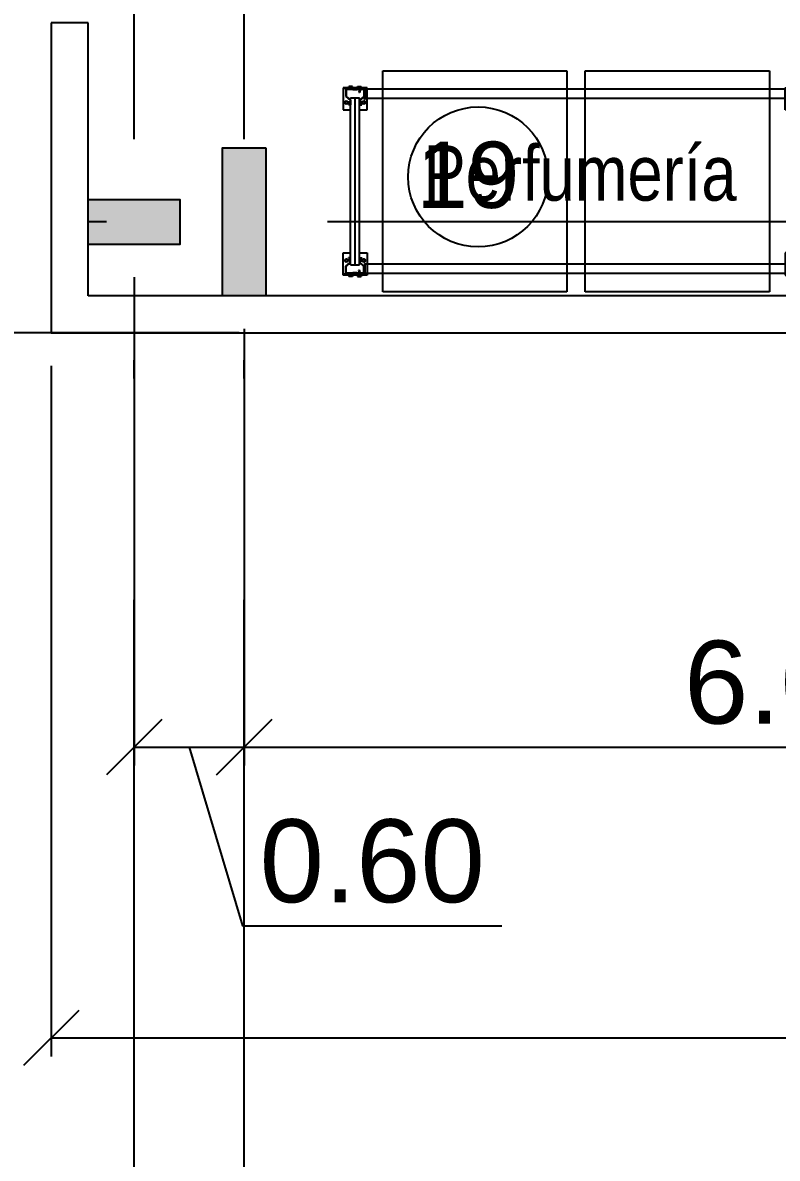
# Model space of a CAD drawing. Header units: metres. Extents: x 0 to 8715937, y -236336 to 216.
# Drawn here: x 109.45 to 113.54, y 43.35 to 49.51 of the extents above; entities that cross this region are included whole.
import ezdxf

# ---------------------------------------------------------------- set-up
doc = ezdxf.new("R2010")
doc.units = ezdxf.units.M
doc.header["$MEASUREMENT"] = 0
doc.header["$PDMODE"] = 3
doc.linetypes.add('ACAD_ISO10W100', pattern=[18, 12, -3, 0, -3])
for name, color, linetype in [('0-BLOCK-ARQUITECTURA', 7, 'Continuous'), ('0-BLOCK-EQUIPAMIENTO', 7, 'Continuous'), ('0-BLOCK-ESTRUCTURA', 7, 'Continuous'), ('1', 7, 'Continuous'), ('AAA BAST', 5, 'Continuous'), ('AAA COTAS', 7, 'Continuous'), ('AAA LARG', 1, 'Continuous'), ('AAA PALLETS', 7, 'Continuous'), ('AAA TEXTO', 7, 'Continuous'), ('COLUMNAS', 210, 'Continuous'), ('COLUMNAS HATCH', 251, 'Continuous'), ('COTAS INTERIORES', 2, 'Continuous'), ('EJES', 251, 'ACAD_ISO10W100'), ('MURO', 4, 'Continuous'), ('TEXTO', 7, 'Continuous')]:
    doc.layers.add(name, color=color, linetype=linetype)
doc.styles.add('AR', font='arial.ttf')
doc.styles.get("Standard").update_dxf_attribs({"font": 'arial.ttf'})
doc.dimstyles.new('DIARCO-01', dxfattribs={"dimtxt": 0.45, "dimasz": 0.3, "dimexe": 0.1, "dimexo": 0.18, "dimgap": 0.12, "dimtad": 1, "dimzin": 0, "dimdsep": 46, "dimtxsty": 'AR', "dimblk": 'OBLIQUE', "dimcen": 0.09, "dimclrd": 52, "dimclre": 251, "dimclrt": 256, "dimadec": 0, "dimazin": 0, "dimtfac": 1, "dimtofl": 0, "dimtmove": 1, "dimatfit": 3, "dimldrblk": 'OBLIQUE', "dimfxl": 0.18, "dimtolj": 1, "dimtzin": 0, "dimarcsym": 1})

# ---------------------------------------------------------------- blocks, each defined once
blk = doc.blocks.new('_Oblique')
at = {"layer": '1', "color": 0, "lineweight": -2}
blk.add_line((-0.5, -0.5), (0.5, 0.5), dxfattribs=at)
blk = doc.blocks.new('*D223')
at = {"layer": 'COTAS INTERIORES', "color": 251, "lineweight": -2, "ltscale": 0.1, "transparency": 16777216}
for p, q in [((22.9001, 107.1293), (17.4048, 107.1293)), ((22.9001, 47.8293), (17.4048, 47.8293))]:
    blk.add_line(p, q, dxfattribs=at)
at = {"layer": 'COTAS INTERIORES', "color": 52, "lineweight": -2, "ltscale": 0.1, "transparency": 16777216}
blk.add_line((17.5048, 107.1293), (17.5048, 47.8293), dxfattribs=at)
at = {"layer": 'Defpoints', "color": 0, "ltscale": 0.1, "transparency": 16777216}
for p in [(23.0801, 107.1293), (17.5048, 47.8293), (23.0801, 47.8293)]:
    blk.add_point(p, dxfattribs=at)
at = {"layer": 'COTAS INTERIORES', "color": 52, "lineweight": -2, "ltscale": 0.1, "transparency": 16777216, "xscale": 0.3, "yscale": 0.3, "zscale": 0.3}
for p, rotation in [((17.5048, 107.1293), 90), ((17.5048, 47.8293), 270)]:
    blk.add_blockref('_Oblique', p, dxfattribs=dict(at, rotation=rotation))
at = {"layer": 'COTAS INTERIORES', "ltscale": 0.1, "transparency": 16777216, "insert": (17.1549, 77.4793), "char_height": 0.45, "attachment_point": 5, "rotation": 90, "style": 'AR'}
blk.add_mtext('\\A1;59.30', dxfattribs=at)
blk = doc.blocks.new('*D224')
at = {"layer": 'COTAS INTERIORES', "color": 251, "lineweight": -2, "ltscale": 0.1, "transparency": 16777216}
for p, q in [((21.8801, 47.6493), (21.8801, 43.9022)), ((103.0801, 47.6493), (103.0801, 43.9022))]:
    blk.add_line(p, q, dxfattribs=at)
at = {"layer": 'COTAS INTERIORES', "color": 52, "lineweight": -2, "ltscale": 0.1, "transparency": 16777216}
blk.add_line((103.0801, 44.0022), (21.8801, 44.0022), dxfattribs=at)
at = {"layer": 'Defpoints', "color": 0, "ltscale": 0.1, "transparency": 16777216}
for p in [(21.8801, 47.8293), (103.0801, 47.8293), (21.8801, 44.0022)]:
    blk.add_point(p, dxfattribs=at)
at = {"layer": 'COTAS INTERIORES', "color": 52, "lineweight": -2, "ltscale": 0.1, "transparency": 16777216, "xscale": 0.3, "yscale": 0.3, "zscale": 0.3, "rotation": 180}
blk.add_blockref('_Oblique', (21.8801, 44.0022), dxfattribs=at)
at = {"layer": 'COTAS INTERIORES', "color": 52, "lineweight": -2, "ltscale": 0.1, "transparency": 16777216, "xscale": 0.3, "yscale": 0.3, "zscale": 0.3}
blk.add_blockref('_Oblique', (103.0801, 44.0022), dxfattribs=at)
at = {"layer": 'COTAS INTERIORES', "ltscale": 0.1, "transparency": 16777216, "insert": (62.4801, 44.3519), "char_height": 0.45, "attachment_point": 5, "style": 'AR'}
blk.add_mtext('\\A1;81.20', dxfattribs=at)
blk = doc.blocks.new('COLUMNA 0.24 x 0.80')
at = {"layer": 'COLUMNAS HATCH', "ltscale": 0.1}
blk.add_hatch(color=256, dxfattribs=at).paths.add_polyline_path([(0, 0.8), (0.24, 0.8), (0.24, 0), (0, 0)])
at = {"layer": 'COLUMNAS', "ltscale": 0.1}
blk.add_lwpolyline([(0, 0.8), (0.24, 0.8), (0.24, 0), (0, 0)], close=True, dxfattribs=at)
blk = doc.blocks.new('COLUMNA 0.24 x 0.50')
at = {"layer": 'COLUMNAS HATCH', "ltscale": 0.1}
blk.add_hatch(color=256, dxfattribs=at).paths.add_polyline_path([(0.5, 0), (0.5, -0.24), (0, -0.24), (0, 0)])
at = {"layer": 'COLUMNAS', "ltscale": 0.1}
blk.add_lwpolyline([(0.5, 0), (0.5, -0.24), (0, -0.24), (0, 0)], close=True, dxfattribs=at)
blk = doc.blocks.new('*D103')
at = {"layer": 'COTAS INTERIORES', "color": 251, "lineweight": -2, "ltscale": 0.1, "transparency": 16777216}
for p, q in [((22.33, 48.1301), (22.33, 45.4801)), ((22.9278, 47.8501), (22.9278, 45.4801))]:
    blk.add_line(p, q, dxfattribs=at)
at = {"layer": 'COTAS INTERIORES', "color": 52, "lineweight": -2, "ltscale": 0.1, "transparency": 16777216}
for p, q in [((22.33, 45.5801), (22.9278, 45.5801)), ((22.6289, 45.5801), (22.9197, 44.6109)), ((22.9197, 44.6109), (24.3271, 44.6109))]:
    blk.add_line(p, q, dxfattribs=at)
at = {"layer": 'Defpoints', "color": 0, "ltscale": 0.1, "transparency": 16777216}
for p in [(22.33, 48.3101), (22.9278, 48.0301), (22.9278, 45.5801)]:
    blk.add_point(p, dxfattribs=at)
at = {"layer": 'COTAS INTERIORES', "color": 52, "lineweight": -2, "ltscale": 0.1, "transparency": 16777216, "xscale": 0.3, "yscale": 0.3, "zscale": 0.3, "rotation": 180}
blk.add_blockref('_Oblique', (22.33, 45.5801), dxfattribs=at)
at = {"layer": 'COTAS INTERIORES', "color": 52, "lineweight": -2, "ltscale": 0.1, "transparency": 16777216, "xscale": 0.3, "yscale": 0.3, "zscale": 0.3}
blk.add_blockref('_Oblique', (22.9278, 45.5801), dxfattribs=at)
at = {"layer": 'COTAS INTERIORES', "ltscale": 0.1, "transparency": 16777216, "insert": (23.6234, 44.9606), "char_height": 0.45, "attachment_point": 5, "style": 'AR'}
blk.add_mtext('\\A1;0.60', dxfattribs=at)
blk = doc.blocks.new('*D105')
at = {"layer": 'COTAS INTERIORES', "color": 251, "lineweight": -2, "ltscale": 0.1, "transparency": 16777216}
for p, q in [((22.9278, 47.8501), (22.9278, 45.4801)), ((28.9278, 47.8501), (28.9278, 45.4801))]:
    blk.add_line(p, q, dxfattribs=at)
at = {"layer": 'COTAS INTERIORES', "color": 52, "lineweight": -2, "ltscale": 0.1, "transparency": 16777216}
blk.add_line((22.9278, 45.5801), (28.9278, 45.5801), dxfattribs=at)
at = {"layer": 'Defpoints', "color": 0, "ltscale": 0.1, "transparency": 16777216}
for p in [(22.9278, 48.0301), (28.9278, 48.0301), (28.9278, 45.5801)]:
    blk.add_point(p, dxfattribs=at)
at = {"layer": 'COTAS INTERIORES', "color": 52, "lineweight": -2, "ltscale": 0.1, "transparency": 16777216, "xscale": 0.3, "yscale": 0.3, "zscale": 0.3, "rotation": 180}
blk.add_blockref('_Oblique', (22.9278, 45.5801), dxfattribs=at)
at = {"layer": 'COTAS INTERIORES', "color": 52, "lineweight": -2, "ltscale": 0.1, "transparency": 16777216, "xscale": 0.3, "yscale": 0.3, "zscale": 0.3}
blk.add_blockref('_Oblique', (28.9278, 45.5801), dxfattribs=at)
at = {"layer": 'COTAS INTERIORES', "ltscale": 0.1, "transparency": 16777216, "insert": (25.9278, 45.9299), "char_height": 0.45, "attachment_point": 5, "style": 'AR'}
blk.add_mtext('\\A1;6.00', dxfattribs=at)
blk = doc.blocks.new('1A MODULO SIMPLE')
at = {"layer": 'AAA BAST'}
for points in [[(-2.1307, 1.015), (-2.1307, 1.017), (-2.1407, 1.017), (-2.1407, 1.04), (-2.1167, 1.06), (-2.1167, 1.1), (-2.1567, 1.1), (-2.1567, 1.098), (-2.1767, 1.098), (-2.1767, 1.1), (-2.2167, 1.1), (-2.2167, 1.06), (-2.1927, 1.04), (-2.1927, 1.017), (-2.2027, 1.017), (-2.2027, 1.015), (-2.1907, 1.015), (-2.1907, 1.0409), (-2.2147, 1.0609), (-2.2147, 1.098), (-2.1787, 1.098), (-2.1787, 1.096), (-2.1547, 1.096), (-2.1547, 1.098), (-2.1187, 1.098), (-2.1187, 1.0609), (-2.1427, 1.0409), (-2.1427, 1.015)], [(0.1973, 1.015), (0.1973, 1.017), (0.2073, 1.017), (0.2073, 1.04), (0.1833, 1.06), (0.1833, 1.1), (0.2233, 1.1), (0.2233, 1.098), (0.2433, 1.098), (0.2433, 1.1), (0.2833, 1.1), (0.2833, 1.06), (0.2593, 1.04), (0.2593, 1.017), (0.2693, 1.017), (0.2693, 1.015), (0.2573, 1.015), (0.2573, 1.0409), (0.2813, 1.0609), (0.2813, 1.098), (0.2453, 1.098), (0.2453, 1.096), (0.2213, 1.096), (0.2213, 1.098), (0.1853, 1.098), (0.1853, 1.0609), (0.2093, 1.0409), (0.2093, 1.015)], [(-2.1307, 0.185), (-2.1307, 0.183), (-2.1407, 0.183), (-2.1407, 0.16), (-2.1167, 0.14), (-2.1167, 0.1), (-2.1567, 0.1), (-2.1567, 0.102), (-2.1767, 0.102), (-2.1767, 0.1), (-2.2167, 0.1), (-2.2167, 0.14), (-2.1927, 0.16), (-2.1927, 0.183), (-2.2027, 0.183), (-2.2027, 0.185), (-2.1907, 0.185), (-2.1907, 0.1591), (-2.2147, 0.1391), (-2.2147, 0.102), (-2.1787, 0.102), (-2.1787, 0.104), (-2.1547, 0.104), (-2.1547, 0.102), (-2.1187, 0.102), (-2.1187, 0.1391), (-2.1427, 0.1591), (-2.1427, 0.185)], [(0.1973, 0.185), (0.1973, 0.183), (0.2073, 0.183), (0.2073, 0.16), (0.1833, 0.14), (0.1833, 0.1), (0.2233, 0.1), (0.2233, 0.102), (0.2433, 0.102), (0.2433, 0.1), (0.2833, 0.1), (0.2833, 0.14), (0.2593, 0.16), (0.2593, 0.183), (0.2693, 0.183), (0.2693, 0.185), (0.2573, 0.185), (0.2573, 0.1591), (0.2813, 0.1391), (0.2813, 0.102), (0.2453, 0.102), (0.2453, 0.104), (0.2213, 0.104), (0.2213, 0.102), (0.1853, 0.102), (0.1853, 0.1391), (0.2093, 0.1591), (0.2093, 0.185)]]:
    blk.add_hatch(color=251, dxfattribs=at).paths.add_polyline_path(points)
at = {"layer": 'AAA BAST', "color": 251}
for p, q in [((-2.1802, 1.1152), (-2.2002, 1.1152)), ((-2.2002, 1.1082), (-2.2002, 1.1152)), ((-2.1902, 1.1082), (-2.1902, 1.1152)), ((-2.1802, 1.1082), (-2.1802, 1.1152)), ((-2.1532, 1.1152), (-2.1332, 1.1152)), ((-2.1532, 1.1082), (-2.1532, 1.1152)), ((-2.1432, 1.1082), (-2.1432, 1.1152)), ((-2.1332, 1.1082), (-2.1332, 1.1152)), ((0.2198, 1.1152), (0.1998, 1.1152)), ((0.1998, 1.1082), (0.1998, 1.1152)), ((0.2098, 1.1082), (0.2098, 1.1152)), ((0.2198, 1.1082), (0.2198, 1.1152)), ((0.2468, 1.1152), (0.2668, 1.1152)), ((0.2468, 1.1082), (0.2468, 1.1152)), ((0.2568, 1.1082), (0.2568, 1.1152)), ((0.2668, 1.1082), (0.2668, 1.1152)), ((-2.2167, 1.1082), (-2.2317, 1.1082)), ((-2.2317, 1.1082), (-2.2317, 0.9882)), ((-2.2167, 1.1032), (-2.2317, 1.1032)), ((-2.1167, 1.1082), (-2.2167, 1.1082)), ((-2.2167, 1.1082), (-2.2167, 1.1032)), ((-2.2167, 1.1032), (-2.1167, 1.1032)), ((-2.1767, 1.1), (-2.2167, 1.1)), ((-2.2167, 1.1), (-2.2167, 1.06)), ((-2.2167, 1.06), (-2.1927, 1.04)), ((-2.2147, 1.098), (-2.2147, 1.0609)), ((-2.1787, 1.098), (-2.2147, 1.098)), ((-2.2147, 1.0609), (-2.1907, 1.0409)), ((-2.2067, 1.1), (-2.2067, 1.1032)), ((-2.2067, 1.1032), (-2.1737, 1.1032)), ((-2.1907, 1.053), (-2.1667, 1.053)), ((-2.1907, 0.147), (-2.1907, 1.053)), ((-2.1787, 1.098), (-2.1787, 1.096)), ((-2.1547, 1.096), (-2.1787, 1.096)), ((-2.1767, 1.1), (-2.1767, 1.098)), ((-2.1767, 1.1), (-2.1737, 1.1)), ((-2.1567, 1.098), (-2.1767, 1.098)), ((-2.1737, 1.1), (-2.1737, 1.1032)), ((-2.1667, 1.053), (-2.1427, 1.053)), ((-2.1667, 0.147), (-2.1667, 1.053)), ((-2.1597, 1.1), (-2.1597, 1.1032)), ((-2.1567, 1.1), (-2.1597, 1.1)), ((-2.1167, 1.1), (-2.1567, 1.1)), ((-2.1567, 1.1), (-2.1567, 1.098)), ((-2.1187, 1.098), (-2.1547, 1.098)), ((-2.1547, 1.098), (-2.1547, 1.096)), ((-2.1187, 1.0609), (-2.1427, 1.0409)), ((-2.1427, 0.147), (-2.1427, 1.053)), ((-2.1167, 1.06), (-2.1407, 1.04)), ((-2.1267, 1.1), (-2.1267, 1.1032)), ((-2.1187, 1.098), (-2.1187, 1.0609)), ((-2.1167, 1.1032), (-2.1167, 1.1082)), ((-2.1017, 1.1082), (-2.1167, 1.1082)), ((-2.1167, 1.1032), (-2.1017, 1.1032)), ((-2.1167, 1.1), (-2.1167, 1.06)), ((-2.1017, 0.9882), (-2.1017, 1.1082)), ((0.1683, 0.9882), (0.1683, 1.1082)), ((0.1683, 1.1082), (0.1833, 1.1082)), ((0.1833, 1.1032), (0.1683, 1.1032)), ((0.1833, 1.1032), (0.1833, 1.1082)), ((0.1833, 1.1082), (0.2833, 1.1082)), ((0.2833, 1.1032), (0.1833, 1.1032)), ((0.1833, 1.1), (0.2233, 1.1)), ((0.1833, 1.1), (0.1833, 1.06)), ((0.1833, 1.06), (0.2073, 1.04)), ((0.1853, 1.098), (0.1853, 1.0609)), ((0.1853, 1.098), (0.2213, 1.098)), ((0.1853, 1.0609), (0.2093, 1.0409)), ((0.1933, 1.1), (0.1933, 1.1032)), ((0.2333, 1.053), (0.2093, 1.053)), ((0.2093, 0.147), (0.2093, 1.053)), ((0.2213, 1.098), (0.2213, 1.096)), ((0.2213, 1.096), (0.2453, 1.096)), ((0.2233, 1.1), (0.2233, 1.098)), ((0.2233, 1.1), (0.2263, 1.1)), ((0.2233, 1.098), (0.2433, 1.098)), ((0.2263, 1.1), (0.2263, 1.1032)), ((0.2573, 1.053), (0.2333, 1.053)), ((0.2333, 0.147), (0.2333, 1.053)), ((0.2403, 1.1), (0.2403, 1.1032)), ((0.2733, 1.1032), (0.2403, 1.1032)), ((0.2433, 1.1), (0.2403, 1.1)), ((0.2433, 1.1), (0.2833, 1.1)), ((0.2433, 1.1), (0.2433, 1.098)), ((0.2453, 1.098), (0.2813, 1.098)), ((0.2453, 1.098), (0.2453, 1.096)), ((0.2813, 1.0609), (0.2573, 1.0409)), ((0.2573, 0.147), (0.2573, 1.053)), ((0.2833, 1.06), (0.2593, 1.04)), ((0.2733, 1.1), (0.2733, 1.1032)), ((0.2813, 1.098), (0.2813, 1.0609)), ((0.2833, 1.1082), (0.2833, 1.1032)), ((0.2833, 1.1082), (0.2983, 1.1082)), ((0.2833, 1.1032), (0.2983, 1.1032)), ((0.2833, 1.1), (0.2833, 1.06)), ((0.2983, 1.1082), (0.2983, 0.9882)), ((-2.2317, 0.9882), (-2.1907, 0.9882)), ((-2.1927, 1.017), (-2.2027, 1.017)), ((-2.2027, 1.017), (-2.2027, 1.015)), ((-2.1907, 1.015), (-2.2027, 1.015)), ((-2.1927, 1.036), (-2.1977, 1.036)), ((-2.1977, 1.021), (-2.1977, 1.036)), ((-2.1927, 1.0285), (-2.1977, 1.0285)), ((-2.1927, 1.021), (-2.1977, 1.021)), ((-2.1927, 1.04), (-2.1927, 1.017)), ((-2.1907, 1.0409), (-2.1907, 1.015)), ((-2.1427, 1.0409), (-2.1427, 1.015)), ((-2.1427, 1.015), (-2.1307, 1.015)), ((-2.1427, 0.9882), (-2.1017, 0.9882)), ((-2.1407, 1.04), (-2.1407, 1.017)), ((-2.1357, 1.036), (-2.1407, 1.036)), ((-2.1407, 1.021), (-2.1407, 1.036)), ((-2.1357, 1.0285), (-2.1407, 1.0285)), ((-2.1357, 1.021), (-2.1407, 1.021)), ((-2.1407, 1.017), (-2.1307, 1.017)), ((-2.1357, 1.021), (-2.1357, 1.036)), ((-2.1357, 1.0328), (-2.1307, 1.0328)), ((-2.1357, 1.0243), (-2.1307, 1.0243)), ((-2.1307, 1.0243), (-2.1307, 1.0328)), ((-2.1307, 1.015), (-2.1307, 1.017)), ((0.2093, 0.9882), (0.1683, 0.9882)), ((0.2023, 1.0328), (0.1973, 1.0328)), ((0.1973, 1.0243), (0.1973, 1.0328)), ((0.2023, 1.0243), (0.1973, 1.0243)), ((0.2073, 1.017), (0.1973, 1.017)), ((0.1973, 1.015), (0.1973, 1.017)), ((0.2093, 1.015), (0.1973, 1.015)), ((0.2023, 1.036), (0.2073, 1.036)), ((0.2023, 1.021), (0.2023, 1.036)), ((0.2023, 1.0285), (0.2073, 1.0285)), ((0.2023, 1.021), (0.2073, 1.021)), ((0.2073, 1.04), (0.2073, 1.017)), ((0.2073, 1.021), (0.2073, 1.036)), ((0.2093, 1.0409), (0.2093, 1.015)), ((0.2573, 1.0409), (0.2573, 1.015)), ((0.2573, 1.015), (0.2693, 1.015)), ((0.2983, 0.9882), (0.2573, 0.9882)), ((0.2593, 1.04), (0.2593, 1.017)), ((0.2593, 1.036), (0.2643, 1.036)), ((0.2593, 1.0285), (0.2643, 1.0285)), ((0.2593, 1.021), (0.2643, 1.021)), ((0.2593, 1.017), (0.2693, 1.017)), ((0.2643, 1.021), (0.2643, 1.036)), ((0.2693, 1.017), (0.2693, 1.015)), ((-2.2317, 0.0918), (-2.2317, 0.2118)), ((-2.2317, 0.2118), (-2.1907, 0.2118)), ((-2.1907, 0.185), (-2.2027, 0.185)), ((-2.2027, 0.183), (-2.2027, 0.185)), ((-2.1907, 0.1591), (-2.1907, 0.185)), ((-2.1427, 0.2118), (-2.1017, 0.2118)), ((-2.1427, 0.1591), (-2.1427, 0.185)), ((-2.1427, 0.185), (-2.1307, 0.185)), ((-2.1307, 0.185), (-2.1307, 0.183)), ((-2.1017, 0.2118), (-2.1017, 0.0918)), ((0.2093, 0.2118), (0.1683, 0.2118)), ((0.1683, 0.2118), (0.1683, 0.0918)), ((0.2093, 0.185), (0.1973, 0.185)), ((0.1973, 0.185), (0.1973, 0.183)), ((0.2093, 0.1591), (0.2093, 0.185)), ((0.2983, 0.2118), (0.2573, 0.2118)), ((0.2573, 0.1591), (0.2573, 0.185)), ((0.2573, 0.185), (0.2693, 0.185)), ((0.2693, 0.183), (0.2693, 0.185)), ((0.2983, 0.0918), (0.2983, 0.2118)), ((-2.2167, 0.14), (-2.1927, 0.16)), ((-2.2167, 0.1), (-2.2167, 0.14)), ((-2.2147, 0.1391), (-2.1907, 0.1591)), ((-2.2147, 0.102), (-2.2147, 0.1391)), ((-2.1927, 0.183), (-2.2027, 0.183)), ((-2.1927, 0.1801), (-2.1977, 0.1801)), ((-2.1977, 0.1651), (-2.1977, 0.1801)), ((-2.1927, 0.1726), (-2.1977, 0.1726)), ((-2.1927, 0.1651), (-2.1977, 0.1651)), ((-2.1927, 0.16), (-2.1927, 0.183)), ((-2.1907, 0.147), (-2.1667, 0.147)), ((-2.1667, 0.147), (-2.1427, 0.147)), ((-2.1187, 0.1391), (-2.1427, 0.1591)), ((-2.1407, 0.16), (-2.1407, 0.183)), ((-2.1407, 0.183), (-2.1307, 0.183)), ((-2.1357, 0.1801), (-2.1407, 0.1801)), ((-2.1407, 0.1651), (-2.1407, 0.1801)), ((-2.1357, 0.1726), (-2.1407, 0.1726)), ((-2.1357, 0.1651), (-2.1407, 0.1651)), ((-2.1167, 0.14), (-2.1407, 0.16)), ((-2.1357, 0.1651), (-2.1357, 0.1801)), ((-2.1357, 0.1768), (-2.1307, 0.1768)), ((-2.1357, 0.1683), (-2.1307, 0.1683)), ((-2.1307, 0.1683), (-2.1307, 0.1768)), ((-2.1187, 0.102), (-2.1187, 0.1391)), ((-2.1167, 0.1), (-2.1167, 0.14)), ((0.1833, 0.14), (0.2073, 0.16)), ((0.1833, 0.1), (0.1833, 0.14)), ((0.1853, 0.1391), (0.2093, 0.1591)), ((0.1853, 0.102), (0.1853, 0.1391)), ((0.2073, 0.183), (0.1973, 0.183)), ((0.2023, 0.1768), (0.1973, 0.1768)), ((0.1973, 0.1683), (0.1973, 0.1768)), ((0.2023, 0.1683), (0.1973, 0.1683)), ((0.2023, 0.1801), (0.2073, 0.1801)), ((0.2023, 0.1651), (0.2023, 0.1801)), ((0.2023, 0.1726), (0.2073, 0.1726)), ((0.2023, 0.1651), (0.2073, 0.1651)), ((0.2073, 0.16), (0.2073, 0.183)), ((0.2073, 0.1651), (0.2073, 0.1801)), ((0.2333, 0.147), (0.2093, 0.147)), ((0.2573, 0.147), (0.2333, 0.147)), ((0.2813, 0.1391), (0.2573, 0.1591)), ((0.2593, 0.16), (0.2593, 0.183)), ((0.2593, 0.183), (0.2693, 0.183)), ((0.2593, 0.1801), (0.2643, 0.1801)), ((0.2593, 0.1726), (0.2643, 0.1726)), ((0.2593, 0.1651), (0.2643, 0.1651)), ((0.2833, 0.14), (0.2593, 0.16)), ((0.2643, 0.1651), (0.2643, 0.1801)), ((0.2813, 0.102), (0.2813, 0.1391)), ((0.2833, 0.1), (0.2833, 0.14)), ((-2.2167, 0.0968), (-2.2317, 0.0968)), ((-2.2167, 0.0918), (-2.2317, 0.0918)), ((-2.1767, 0.1), (-2.2167, 0.1)), ((-2.2167, 0.0968), (-2.1167, 0.0968)), ((-2.2167, 0.0918), (-2.2167, 0.0968)), ((-2.1167, 0.0918), (-2.2167, 0.0918)), ((-2.1787, 0.102), (-2.2147, 0.102)), ((-2.2067, 0.1), (-2.2067, 0.0968)), ((-2.2067, 0.0968), (-2.1737, 0.0968)), ((-2.2002, 0.0918), (-2.2002, 0.0848)), ((-2.1802, 0.0848), (-2.2002, 0.0848)), ((-2.1902, 0.0918), (-2.1902, 0.0848)), ((-2.1802, 0.0918), (-2.1802, 0.0848)), ((-2.1787, 0.102), (-2.1787, 0.104)), ((-2.1547, 0.104), (-2.1787, 0.104)), ((-2.1567, 0.102), (-2.1767, 0.102)), ((-2.1767, 0.1), (-2.1767, 0.102)), ((-2.1767, 0.1), (-2.1737, 0.1)), ((-2.1737, 0.1), (-2.1737, 0.0968)), ((-2.1597, 0.1), (-2.1597, 0.0968)), ((-2.1567, 0.1), (-2.1597, 0.1)), ((-2.1567, 0.1), (-2.1567, 0.102)), ((-2.1167, 0.1), (-2.1567, 0.1)), ((-2.1547, 0.102), (-2.1547, 0.104)), ((-2.1187, 0.102), (-2.1547, 0.102)), ((-2.1532, 0.0918), (-2.1532, 0.0848)), ((-2.1532, 0.0848), (-2.1332, 0.0848)), ((-2.1432, 0.0918), (-2.1432, 0.0848)), ((-2.1332, 0.0918), (-2.1332, 0.0848)), ((-2.1267, 0.1), (-2.1267, 0.0968)), ((-2.1167, 0.0968), (-2.1167, 0.0918)), ((-2.1167, 0.0968), (-2.1017, 0.0968)), ((-2.1017, 0.0918), (-2.1167, 0.0918)), ((0.1833, 0.0968), (0.1683, 0.0968)), ((0.1683, 0.0918), (0.1833, 0.0918)), ((0.1833, 0.1), (0.2233, 0.1)), ((0.2833, 0.0968), (0.1833, 0.0968)), ((0.1833, 0.0968), (0.1833, 0.0918)), ((0.1833, 0.0918), (0.2833, 0.0918)), ((0.1853, 0.102), (0.2213, 0.102)), ((0.1933, 0.1), (0.1933, 0.0968)), ((0.1998, 0.0918), (0.1998, 0.0848)), ((0.2198, 0.0848), (0.1998, 0.0848)), ((0.2098, 0.0918), (0.2098, 0.0848)), ((0.2198, 0.0918), (0.2198, 0.0848)), ((0.2213, 0.102), (0.2213, 0.104)), ((0.2213, 0.104), (0.2453, 0.104)), ((0.2233, 0.102), (0.2433, 0.102)), ((0.2233, 0.1), (0.2233, 0.102)), ((0.2233, 0.1), (0.2263, 0.1)), ((0.2263, 0.1), (0.2263, 0.0968)), ((0.2403, 0.1), (0.2403, 0.0968)), ((0.2433, 0.1), (0.2403, 0.1)), ((0.2733, 0.0968), (0.2403, 0.0968)), ((0.2433, 0.1), (0.2433, 0.102)), ((0.2433, 0.1), (0.2833, 0.1)), ((0.2453, 0.102), (0.2453, 0.104)), ((0.2453, 0.102), (0.2813, 0.102)), ((0.2468, 0.0918), (0.2468, 0.0848)), ((0.2468, 0.0848), (0.2668, 0.0848)), ((0.2568, 0.0918), (0.2568, 0.0848)), ((0.2668, 0.0918), (0.2668, 0.0848)), ((0.2733, 0.1), (0.2733, 0.0968)), ((0.2833, 0.0918), (0.2833, 0.0968)), ((0.2833, 0.0968), (0.2983, 0.0968)), ((0.2833, 0.0918), (0.2983, 0.0918))]:
    blk.add_line(p, q, dxfattribs=at)
for centre in [(-2.2141, 1.0285), (-2.1192, 1.0285), (0.1859, 1.0285), (0.2808, 1.0285), (-2.2141, 0.1715), (-2.1192, 0.1715), (0.1859, 0.1715), (0.2808, 0.1715)]:
    blk.add_circle(centre, 0.0075, dxfattribs=at)
at = {"layer": 'AAA LARG', "color": 251}
for p, q in [((-2.1407, 1.105), (-2.1454, 1.0829)), ((-2.1422, 1.0822), (-2.1454, 1.0829)), ((-2.1381, 1.1018), (-2.1422, 1.0822)), ((-2.1407, 1.105), (-2.1117, 1.105)), ((-2.1149, 1.1018), (-2.1381, 1.1018)), ((-2.1149, 1.045), (-2.1149, 1.1018)), ((-2.1117, 1.105), (-2.1117, 1.045)), ((-2.1117, 1.1), (0.1783, 1.1)), ((-2.1117, 1.05), (0.1783, 1.05)), ((0.2073, 1.105), (0.1783, 1.105)), ((0.1783, 1.105), (0.1783, 1.045)), ((0.1815, 1.045), (0.1815, 1.1018)), ((0.1815, 1.1018), (0.2047, 1.1018)), ((0.2047, 1.1018), (0.2089, 1.0822)), ((0.2073, 1.105), (0.212, 1.0829)), ((0.2089, 1.0822), (0.212, 1.0829)), ((-2.1117, 1.045), (-2.1149, 1.045)), ((0.1783, 1.045), (0.1815, 1.045)), ((-2.1117, 0.155), (-2.1149, 0.155)), ((-2.1149, 0.155), (-2.1149, 0.0982)), ((-2.1117, 0.095), (-2.1117, 0.155)), ((-2.1117, 0.15), (0.1783, 0.15)), ((0.1783, 0.095), (0.1783, 0.155)), ((0.1783, 0.155), (0.1815, 0.155)), ((0.1815, 0.155), (0.1815, 0.0982)), ((-2.1422, 0.1178), (-2.1454, 0.1171)), ((-2.1407, 0.095), (-2.1454, 0.1171)), ((-2.1381, 0.0982), (-2.1422, 0.1178)), ((-2.1407, 0.095), (-2.1117, 0.095)), ((-2.1149, 0.0982), (-2.1381, 0.0982)), ((-2.1117, 0.1), (0.1783, 0.1)), ((0.2073, 0.095), (0.1783, 0.095)), ((0.1815, 0.0982), (0.2047, 0.0982)), ((0.2047, 0.0982), (0.2089, 0.1178)), ((0.2073, 0.095), (0.212, 0.1171)), ((0.2089, 0.1178), (0.212, 0.1171))]:
    blk.add_line(p, q, dxfattribs=at)
at = {"layer": 'AAA PALLETS', "color": 251, "ltscale": 0.21}
for p, q in [((-1.0167, 1.2), (-2.0167, 1.2)), ((-2.0167, 1.2), (-2.0167, 0)), ((-1.0167, 0), (-1.0167, 1.2)), ((0.0833, 1.2), (-0.9167, 1.2)), ((-0.9167, 1.2), (-0.9167, 0)), ((0.0833, 0), (0.0833, 1.2)), ((-2.0167, 0), (-1.0167, 0)), ((-0.9167, 0), (0.0833, 0))]:
    blk.add_line(p, q, dxfattribs=at)
blk = doc.blocks.new('DPM-EQUIPAMIENTO')
at = {"layer": 'AAA TEXTO', "ltscale": 0.21}
blk.add_circle((24.1983, 48.6743), 0.3799, dxfattribs=at)
at = {"layer": 'AAA COTAS', "ltscale": 0.21, "xscale": -1}
blk.add_blockref('1A MODULO SIMPLE', (23.7634, 48.0501), dxfattribs=at)
at = {"layer": 'TEXTO', "insert": (24.4217, 48.8656), "char_height": 0.35945, "attachment_point": 3}
blk.add_mtext_dynamic_manual_height_columns('19', width=0.346173, gutter_width=12.5, heights=[0], dxfattribs=at)
blk = doc.blocks.new('DPM-ARQUITECTURA')
at = {"layer": 'MURO', "ltscale": 0.1}
for p, q in [((21.8801, 49.5111), (21.8801, 47.8293)), ((22.0801, 49.5111), (21.8801, 49.5111)), ((22.0801, 48.0293), (22.0801, 49.5111)), ((80.6051, 48.0293), (22.0801, 48.0293)), ((21.8801, 47.8293), (80.6051, 47.8293))]:
    blk.add_line(p, q, dxfattribs=at)
at = {"layer": 'COTAS INTERIORES', "ltscale": 0.1}
dim = blk.add_linear_dim(base=(17.5048, 47.8293), p1=(23.0801, 107.1293), p2=(23.0801, 47.8293), angle=90, dimstyle='DIARCO-01', dxfattribs=at)
dim.commit()
dim.dimension.update_dxf_attribs({"geometry": '*D223', "text_midpoint": (17.1549, 77.4793)})
dim = blk.add_linear_dim(base=(21.8801, 44.0022), p1=(103.0801, 47.8293), p2=(21.8801, 47.8293), dimstyle='DIARCO-01', dxfattribs=at)
dim.commit()
dim.dimension.update_dxf_attribs({"geometry": '*D224', "text_midpoint": (62.4801, 44.3519)})
blk = doc.blocks.new('DPM-ESTRUCTURA')
at = {"layer": 'EJES', "ltscale": 0.4}
for p, q in [((22.33, 41.5801), (22.33, 112.3301)), ((22.9278, 41.5801), (22.9278, 112.3301)), ((108.48, 48.4301), (16.48, 48.4301))]:
    blk.add_line(p, q, dxfattribs=at)
at = {"layer": 'COLUMNAS', "xscale": -1}
for name, p in [('COLUMNA 0.24 x 0.80', (23.0478, 48.0301)), ('COLUMNA 0.24 x 0.80', (23.0478, 48.0301)), ('COLUMNA 0.24 x 0.50', (22.58, 48.5501))]:
    blk.add_blockref(name, p, dxfattribs=at)
at = {"layer": 'COTAS INTERIORES', "ltscale": 0.1}
for base, p1, p2, picture, middle in [((22.9278, 45.5801), (22.33, 48.3101), (22.9278, 48.0301), '*D103', (23.0397, 44.9606)), ((28.9278, 45.5801), (22.9278, 48.0301), (28.9278, 48.0301), '*D105', (25.9278, 45.9299))]:
    dim = blk.add_linear_dim(base=base, p1=p1, p2=p2, angle=180, dimstyle='DIARCO-01', dxfattribs=at)
    dim.commit()
    dim.dimension.update_dxf_attribs({"geometry": picture, "text_midpoint": middle})

msp = doc.modelspace()

# ---------------------------------------------------------------- hatches: boundary and pattern name
at = {"layer": 'AAA BAST'}
for points in [[(111.2861, 49.0651), (111.2861, 49.0671), (111.2761, 49.0671), (111.2761, 49.0901), (111.3001, 49.1101), (111.3001, 49.1501), (111.2601, 49.1501), (111.2601, 49.1481), (111.2401, 49.1481), (111.2401, 49.1501), (111.2001, 49.1501), (111.2001, 49.1101), (111.2241, 49.0901), (111.2241, 49.0671), (111.2141, 49.0671), (111.2141, 49.0651), (111.2261, 49.0651), (111.2261, 49.0911), (111.2021, 49.1111), (111.2021, 49.1481), (111.2381, 49.1481), (111.2381, 49.1461), (111.2621, 49.1461), (111.2621, 49.1481), (111.2981, 49.1481), (111.2981, 49.1111), (111.2741, 49.0911), (111.2741, 49.0651)], [(111.2861, 48.2351), (111.2861, 48.2331), (111.2761, 48.2331), (111.2761, 48.2101), (111.3001, 48.1901), (111.3001, 48.1501), (111.2601, 48.1501), (111.2601, 48.1521), (111.2401, 48.1521), (111.2401, 48.1501), (111.2001, 48.1501), (111.2001, 48.1901), (111.2241, 48.2101), (111.2241, 48.2331), (111.2141, 48.2331), (111.2141, 48.2351), (111.2261, 48.2351), (111.2261, 48.2092), (111.2021, 48.1892), (111.2021, 48.1521), (111.2381, 48.1521), (111.2381, 48.1541), (111.2621, 48.1541), (111.2621, 48.1521), (111.2981, 48.1521), (111.2981, 48.1892), (111.2741, 48.2092), (111.2741, 48.2351)]]:
    msp.add_hatch(color=251, dxfattribs=at).paths.add_polyline_path(points)

# ---------------------------------------------------------------- linework, layer by layer
at = {"layer": 'AAA BAST', "color": 251}
for p, q in [((111.2001, 49.1583), (111.1851, 49.1583)), ((111.1851, 49.1583), (111.1851, 49.0383)), ((111.2001, 49.1533), (111.1851, 49.1533)), ((111.3001, 49.1583), (111.2001, 49.1583)), ((111.2001, 49.1583), (111.2001, 49.1533)), ((111.2001, 49.1533), (111.3001, 49.1533)), ((111.2401, 49.1501), (111.2001, 49.1501)), ((111.2001, 49.1501), (111.2001, 49.1101)), ((111.2001, 49.1101), (111.2241, 49.0901)), ((111.2021, 49.1481), (111.2021, 49.1111)), ((111.2381, 49.1481), (111.2021, 49.1481)), ((111.2021, 49.1111), (111.2261, 49.0911)), ((111.2101, 49.1501), (111.2101, 49.1533)), ((111.2101, 49.1533), (111.2431, 49.1533)), ((111.2366, 49.1653), (111.2166, 49.1653)), ((111.2166, 49.1583), (111.2166, 49.1653)), ((111.2266, 49.1583), (111.2266, 49.1653)), ((111.2366, 49.1583), (111.2366, 49.1653)), ((111.2381, 49.1481), (111.2381, 49.1461)), ((111.2621, 49.1461), (111.2381, 49.1461)), ((111.2401, 49.1501), (111.2401, 49.1481)), ((111.2401, 49.1501), (111.2431, 49.1501)), ((111.2601, 49.1481), (111.2401, 49.1481)), ((111.2431, 49.1501), (111.2431, 49.1533)), ((111.2571, 49.1501), (111.2571, 49.1533)), ((111.2601, 49.1501), (111.2571, 49.1501)), ((111.3001, 49.1501), (111.2601, 49.1501)), ((111.2601, 49.1501), (111.2601, 49.1481)), ((111.2981, 49.1481), (111.2621, 49.1481)), ((111.2621, 49.1481), (111.2621, 49.1461)), ((111.2636, 49.1653), (111.2836, 49.1653)), ((111.2636, 49.1583), (111.2636, 49.1653)), ((111.2736, 49.1583), (111.2736, 49.1653)), ((111.2981, 49.1111), (111.2741, 49.0911)), ((111.3001, 49.1101), (111.2761, 49.0901)), ((111.2836, 49.1583), (111.2836, 49.1653)), ((111.2901, 49.1501), (111.2901, 49.1533)), ((111.2981, 49.1481), (111.2981, 49.1111)), ((111.3001, 49.1533), (111.3001, 49.1583)), ((111.3151, 49.1583), (111.3001, 49.1583)), ((111.3001, 49.1533), (111.3151, 49.1533)), ((111.3001, 49.1501), (111.3001, 49.1101)), ((111.3151, 49.0383), (111.3151, 49.1583)), ((111.2241, 49.0671), (111.2141, 49.0671)), ((111.2141, 49.0671), (111.2141, 49.0651)), ((111.2261, 49.0651), (111.2141, 49.0651)), ((111.2241, 49.0861), (111.2191, 49.0861)), ((111.2191, 49.0711), (111.2191, 49.0861)), ((111.2241, 49.0786), (111.2191, 49.0786)), ((111.2241, 49.0711), (111.2191, 49.0711)), ((111.2241, 49.0901), (111.2241, 49.0671)), ((111.2261, 49.1031), (111.2501, 49.1031)), ((111.2261, 48.1972), (111.2261, 49.1031)), ((111.2261, 49.0911), (111.2261, 49.0651)), ((111.2501, 49.1031), (111.2741, 49.1031)), ((111.2501, 48.1972), (111.2501, 49.1031)), ((111.2741, 48.1972), (111.2741, 49.1031)), ((111.2741, 49.0911), (111.2741, 49.0651)), ((111.2741, 49.0651), (111.2861, 49.0651)), ((111.2761, 49.0901), (111.2761, 49.0671)), ((111.2811, 49.0861), (111.2761, 49.0861)), ((111.2761, 49.0711), (111.2761, 49.0861)), ((111.2811, 49.0786), (111.2761, 49.0786)), ((111.2811, 49.0711), (111.2761, 49.0711)), ((111.2761, 49.0671), (111.2861, 49.0671)), ((111.2811, 49.0711), (111.2811, 49.0861)), ((111.2811, 49.0829), (111.2861, 49.0829)), ((111.2811, 49.0744), (111.2861, 49.0744)), ((111.2861, 49.0744), (111.2861, 49.0829)), ((111.2861, 49.0651), (111.2861, 49.0671)), ((111.1851, 49.0383), (111.2261, 49.0383)), ((111.2741, 49.0383), (111.3151, 49.0383)), ((111.1851, 48.1419), (111.1851, 48.2619)), ((111.1851, 48.2619), (111.2261, 48.2619)), ((111.2741, 48.2619), (111.3151, 48.2619)), ((111.3151, 48.2619), (111.3151, 48.1419)), ((111.2001, 48.1901), (111.2241, 48.2101)), ((111.2001, 48.1501), (111.2001, 48.1901)), ((111.2021, 48.1892), (111.2261, 48.2092)), ((111.2021, 48.1521), (111.2021, 48.1892)), ((111.2261, 48.2351), (111.2141, 48.2351)), ((111.2141, 48.2331), (111.2141, 48.2351)), ((111.2241, 48.2331), (111.2141, 48.2331)), ((111.2241, 48.2302), (111.2191, 48.2302)), ((111.2191, 48.2152), (111.2191, 48.2302)), ((111.2241, 48.2227), (111.2191, 48.2227)), ((111.2241, 48.2152), (111.2191, 48.2152)), ((111.2241, 48.2101), (111.2241, 48.2331)), ((111.2261, 48.2092), (111.2261, 48.2351)), ((111.2261, 48.1972), (111.2501, 48.1972)), ((111.2501, 48.1972), (111.2741, 48.1972)), ((111.2741, 48.2092), (111.2741, 48.2351)), ((111.2741, 48.2351), (111.2861, 48.2351)), ((111.2981, 48.1892), (111.2741, 48.2092)), ((111.2761, 48.2101), (111.2761, 48.2331)), ((111.2761, 48.2331), (111.2861, 48.2331)), ((111.2811, 48.2302), (111.2761, 48.2302)), ((111.2761, 48.2152), (111.2761, 48.2302)), ((111.2811, 48.2227), (111.2761, 48.2227)), ((111.2811, 48.2152), (111.2761, 48.2152)), ((111.3001, 48.1901), (111.2761, 48.2101)), ((111.2811, 48.2152), (111.2811, 48.2302)), ((111.2811, 48.2269), (111.2861, 48.2269)), ((111.2811, 48.2184), (111.2861, 48.2184)), ((111.2861, 48.2351), (111.2861, 48.2331)), ((111.2861, 48.2184), (111.2861, 48.2269)), ((111.2981, 48.1521), (111.2981, 48.1892)), ((111.3001, 48.1501), (111.3001, 48.1901)), ((111.2001, 48.1469), (111.1851, 48.1469)), ((111.2001, 48.1419), (111.1851, 48.1419)), ((111.2401, 48.1501), (111.2001, 48.1501)), ((111.2001, 48.1469), (111.3001, 48.1469)), ((111.2001, 48.1419), (111.2001, 48.1469)), ((111.3001, 48.1419), (111.2001, 48.1419)), ((111.2381, 48.1521), (111.2021, 48.1521)), ((111.2101, 48.1501), (111.2101, 48.1469)), ((111.2101, 48.1469), (111.2431, 48.1469)), ((111.2166, 48.1419), (111.2166, 48.1349)), ((111.2366, 48.1349), (111.2166, 48.1349)), ((111.2266, 48.1419), (111.2266, 48.1349)), ((111.2366, 48.1419), (111.2366, 48.1349)), ((111.2381, 48.1521), (111.2381, 48.1541)), ((111.2621, 48.1541), (111.2381, 48.1541)), ((111.2601, 48.1521), (111.2401, 48.1521)), ((111.2401, 48.1501), (111.2401, 48.1521)), ((111.2401, 48.1501), (111.2431, 48.1501)), ((111.2431, 48.1501), (111.2431, 48.1469)), ((111.2571, 48.1501), (111.2571, 48.1469)), ((111.2601, 48.1501), (111.2571, 48.1501)), ((111.2601, 48.1501), (111.2601, 48.1521)), ((111.3001, 48.1501), (111.2601, 48.1501)), ((111.2621, 48.1521), (111.2621, 48.1541)), ((111.2981, 48.1521), (111.2621, 48.1521)), ((111.2636, 48.1419), (111.2636, 48.1349)), ((111.2636, 48.1349), (111.2836, 48.1349)), ((111.2736, 48.1419), (111.2736, 48.1349)), ((111.2836, 48.1419), (111.2836, 48.1349)), ((111.2901, 48.1501), (111.2901, 48.1469)), ((111.3001, 48.1469), (111.3001, 48.1419)), ((111.3001, 48.1469), (111.3151, 48.1469)), ((111.3151, 48.1419), (111.3001, 48.1419))]:
    msp.add_line(p, q, dxfattribs=at)
for centre in [(111.2026, 49.0786), (111.2976, 49.0786), (111.2026, 48.2216), (111.2976, 48.2216)]:
    msp.add_circle(centre, 0.0075, dxfattribs=at)
at = {"layer": 'AAA LARG', "color": 251}
for p, q in [((111.2761, 49.1551), (111.2714, 49.133)), ((111.2745, 49.1324), (111.2714, 49.133)), ((111.2787, 49.1519), (111.2745, 49.1324)), ((111.2761, 49.1551), (111.3051, 49.1551)), ((111.3019, 49.1519), (111.2787, 49.1519)), ((111.3019, 49.0951), (111.3019, 49.1519)), ((111.3051, 49.1551), (111.3051, 49.0951)), ((113.5951, 49.1501), (111.3051, 49.1501)), ((111.3051, 49.0951), (111.3019, 49.0951)), ((113.5951, 49.1001), (111.3051, 49.1001)), ((111.3051, 48.2051), (111.3019, 48.2051)), ((111.3019, 48.2051), (111.3019, 48.1483)), ((111.3051, 48.1451), (111.3051, 48.2051)), ((113.5951, 48.2001), (111.3051, 48.2001)), ((111.2745, 48.1679), (111.2714, 48.1672)), ((111.2761, 48.1451), (111.2714, 48.1672)), ((111.2787, 48.1483), (111.2745, 48.1679)), ((111.2761, 48.1451), (111.3051, 48.1451)), ((111.3019, 48.1483), (111.2787, 48.1483)), ((113.5951, 48.1501), (111.3051, 48.1501))]:
    msp.add_line(p, q, dxfattribs=at)
at = {"layer": 'AAA PALLETS', "color": 251, "ltscale": 0.21}
for p, q in [((111.4001, 49.2501), (112.4001, 49.2501)), ((111.4001, 48.0501), (111.4001, 49.2501)), ((112.4001, 49.2501), (112.4001, 48.0501)), ((112.5001, 49.2501), (113.5001, 49.2501)), ((112.5001, 48.0501), (112.5001, 49.2501)), ((113.5001, 49.2501), (113.5001, 48.0501)), ((112.4001, 48.0501), (111.4001, 48.0501)), ((113.5001, 48.0501), (112.5001, 48.0501))]:
    msp.add_line(p, q, dxfattribs=at)

# ---------------------------------------------------------------- block references
at = {"layer": '0-BLOCK-ARQUITECTURA'}
msp.add_blockref('DPM-ARQUITECTURA', (87.72, 0), dxfattribs=at)
at = {"layer": '0-BLOCK-EQUIPAMIENTO'}
msp.add_blockref('DPM-EQUIPAMIENTO', (87.72, 0), dxfattribs=at)
at = {"layer": '0-BLOCK-ESTRUCTURA', "ltscale": 0.1}
msp.add_blockref('DPM-ESTRUCTURA', (87.72, 0), dxfattribs=at)

# ---------------------------------------------------------------- texts
at = {"layer": 'TEXTO', "ltscale": 0.1, "insert": (111.6214, 48.8457), "char_height": 0.300033, "attachment_point": 1, "style": 'AR'}
msp.add_mtext_dynamic_manual_height_columns('{\\fArial Narrow|b0|i0|c0|p34;Perfumería}', width=4.08123, gutter_width=12.5, heights=[0], dxfattribs=at)

doc.saveas('drawing.dxf')
